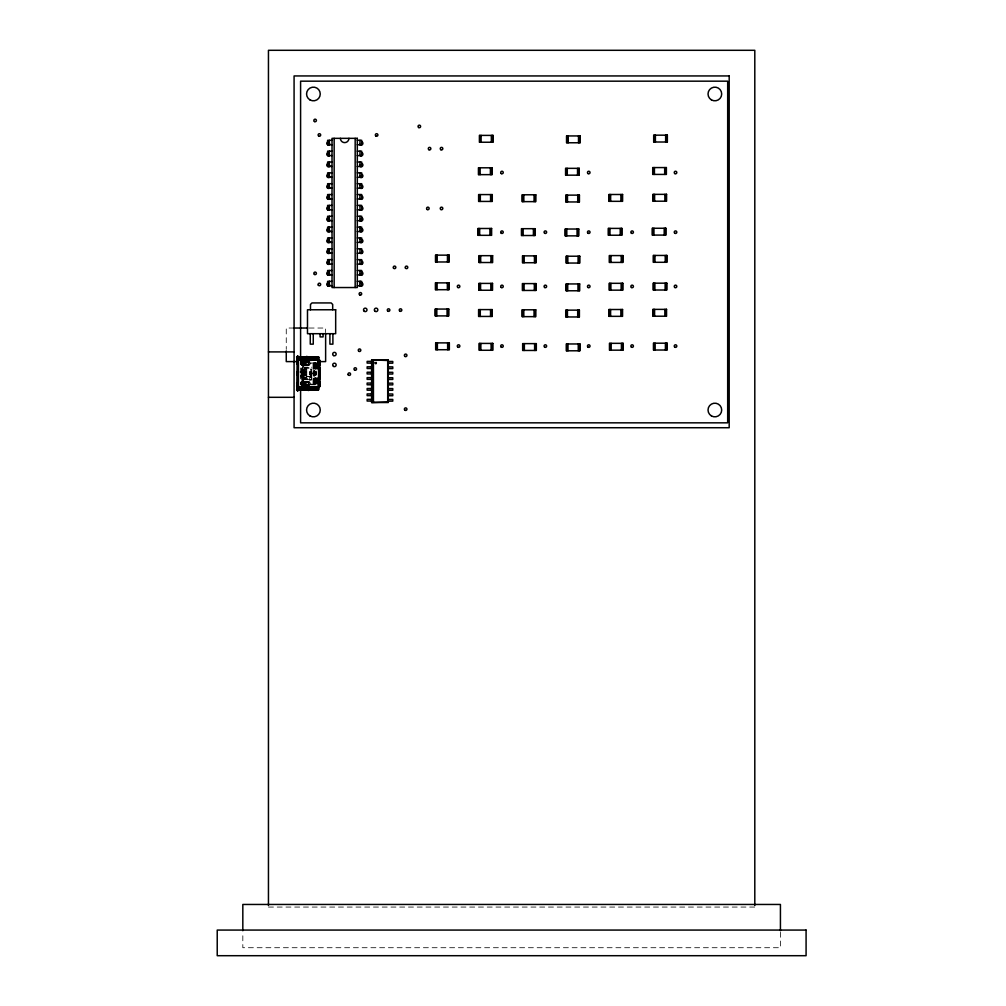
<?xml version="1.0" encoding="UTF-8"?>
<svg xmlns="http://www.w3.org/2000/svg" width="1006" height="1006" viewBox="0 0 1006 1006"><rect width="100%" height="100%" fill="white"/><g stroke="black" fill="none" stroke-linecap="round" stroke-linejoin="round"><path stroke-width="0.75" stroke-dasharray="5 3.75" d="M310.829 375.804L310.225 376.521L300.543 375.955M300.53 375.804L301.725 373.742L301.046 373.012M300.53 376.571L301.725 374.509L301.046 373.779M300.543 376.734C308.075 379.01 312.602 378.583 310.313 373.1M301.611 374.66L300.693 376.244M300.568 375.452L301.536 374.031M310.313 373.779L309.634 374.509L310.791 376.407M309.999 373.955L310.791 376.219M310.565 363.367L315.029 362.512M310.565 364.134L310.892 361.971M294.079 328.031L286.257 328.031L286.257 349.396M309.106 328.031L325.63 328.031L325.63 332.609M302.731 367.203L311.885 367.203M304.013 367.479L311.885 367.479M304.013 368.297L311.885 368.297M301.875 369.064L311.885 369.064M301.875 369.491L311.885 369.491M301.875 370.258L311.885 370.258M301.875 371.076L311.885 371.076M299.951 371.566L301.875 371.566M301.875 371.843L311.885 371.843M301.875 372.27L311.885 372.27M299.951 372.333L301.875 372.333M309.358 372.333L311.269 372.333M301.875 373.037L313.319 373.012M301.875 373.842L313.319 373.779M301.875 374.622L311.885 374.622M301.875 375.049L311.885 375.049M301.875 375.816L311.885 375.816M311.885 376.621L300.945 376.495M301.875 377.388L311.885 377.388M301.875 377.816L311.885 377.816M302.731 378.583L311.885 378.583M304.013 379.4L311.885 379.4M309.358 379.463L311.269 379.463M302.731 379.677L311.885 379.677M268.451 907.06L754.802 907.06M310.892 384.682L315.029 384.782M310.892 384.418L315.029 384.594M310.892 384.141L315.029 384.367M310.565 382.758L310.892 384.921M780.43 932.26L780.43 947.715L242.823 947.715L242.823 932.26M304.013 369.491L304.013 371.843M304.013 372.27L304.013 374.622M303.9 375.049L303.9 377.388L303.711 375.049M304.013 377.816L303.9 379.4L303.711 377.816M303.711 369.491L303.711 371.843M303.711 372.27L303.711 374.622M303.586 369.491L303.586 371.843M303.586 372.27L303.586 374.622M303.598 375.049L303.598 377.388M303.586 377.816L303.598 379.4M302.731 367.907L302.731 378.973M302.517 367.907L302.517 378.973M302.303 367.907L302.303 378.973M302.127 367.907L302.127 380.444M301.875 367.907L301.913 380.444M300.593 367.982L300.593 378.948M311.269 371.566L309.358 371.566L309.358 380.23L311.269 380.23L311.269 371.566"/><path stroke-width="1.5" d="M297.16 360.161L296.619 361.016L298.166 360.161L319.82 360.249L319.82 386.644L298.166 386.719L296.619 385.864L297.16 386.719M298.468 387.901L318.537 387.901L296.783 387.247L297.16 359.394M297.16 363.153L296.619 364.009L297.625 364.009M297.16 362.386L296.619 363.229L297.625 363.229M297.16 373.1L296.619 373.955L297.625 373.955M298.166 359.394L298.166 387.499M297.625 372.924C296.468 372.333 296.443 375.313 297.625 374.722M301.586 363.04L302.316 362.185L301.347 362.399L301.008 363.04L302.731 362.185M301.586 383.324L302.316 382.469L301.347 382.682L301.008 383.324L302.731 382.469M309.005 364.411L303.799 364.411C303.234 367.706 298.342 362.437 302.001 361.418M309.005 384.694L303.799 384.694C300.756 389.133 300.543 378.08 303.799 382.469L309.005 382.469M302.731 361.657L309.005 362.185M305.723 357.256L306.579 356.401L309.571 357.256M302.517 381.274L303.271 380.633L303.799 381.702L309.005 381.702L309.005 385.461L303.799 385.461L302.894 386.379L302.731 381.274M305.723 363.581L304.478 363.895L304.403 361.355M305.723 362.801L305.082 363.443L304.403 362.801M304.403 384.078L305.044 383.437L305.723 384.078M315.972 372.371L313.621 371.302L313.621 375.578L315.972 374.509M315.972 373.742L313.621 374.81M315.544 380.092L317.582 379.778L318.537 380.796M315.544 380.859L317.896 380.658M318.537 366.096L317.582 367.102L315.544 366.788M318.537 365.316L318.361 366.612M318.487 361.053L318.537 358.224L298.468 358.123M309.534 389.85L308.716 390.479L305.749 389.85M318.399 358.614L298.468 358.501M305.837 357.595L306.579 357.168M296.619 389.284L298.442 387.788M297.625 390.077L298.468 389.07L318.537 388.995L298.468 389.159M297.625 390.844L298.468 389.838L298.468 357.042L297.625 356.036L296.695 356.929L297.776 356.212M318.361 365.844L315.544 366.021M387.675 360.513L388.278 359.909L371.629 359.909L371.629 402.526L388.278 402.526L388.278 359.909M371.629 402.526L387.7 401.947L387.7 360.488L371.629 359.909M297.889 356.35L296.619 357.608L298.442 359.092L318.525 359.129L296.896 359.507M298.015 356.501L296.695 357.696L298.153 356.677M296.896 357.935L297.889 357.117M297.034 358.086L298.015 357.268M297.172 358.262L298.153 357.444M302.731 365.618L303.271 366.247L303.799 365.178L309.005 365.178L309.005 361.418L301.599 361.607M301.951 364.298L301.033 363.719L302.731 364.411M301.951 384.581L301.033 384.003L302.731 384.694M304.428 357.055L298.468 357.042L304.403 357.067L304.403 357.734M298.442 388.555L296.619 390.051L297.613 390.869M310.816 389.838L318.537 389.838L318.537 357.042L298.468 357.042M301.335 364.185L301.586 363.556M301.335 384.468L301.586 383.839M299.951 357.658L304.403 357.432L298.468 357.356L304.403 357.218L298.468 357.117L304.403 357.067L298.468 357.117M310.816 357.042L318.537 357.117L310.892 357.218L318.537 357.356L310.892 357.432L315.482 357.608M310.892 357.734L310.892 357.08L318.537 357.042L310.854 357.042M304.441 389.838L298.468 389.838L318.537 389.838L312.413 389.825M332.018 140.299L327.629 140.299L327.629 144.738L332.018 144.738M357.306 140.299L361.695 140.299L361.695 144.738L357.306 144.738M327.629 141.758L329.151 141.758M327.629 143.28L329.151 143.28M332.018 151.151L327.629 151.151L327.629 155.59L332.018 155.59M357.306 151.164L361.695 151.164L361.695 155.603L357.306 155.603M327.629 152.61L329.151 152.61M327.629 154.132L329.151 154.132M332.018 161.991L327.629 161.991L327.629 166.443L332.018 166.443M357.306 162.016L361.695 162.016L361.695 166.455L357.306 166.455M327.629 163.462L329.151 163.462M327.629 164.971L329.151 164.971L329.151 166.443M332.018 172.856L327.629 172.856L327.629 177.295L332.018 177.295M357.306 172.856L361.695 172.856L361.695 177.295L357.306 177.295M327.629 174.315L329.151 174.315M327.629 175.836L329.151 175.836L329.151 177.295M332.018 183.708L327.629 183.708L327.629 188.147L332.018 188.147M357.306 183.708L361.695 183.708L361.695 188.147L357.306 188.147M327.629 185.167L329.151 185.167L329.151 183.708M327.629 186.688L329.151 186.688M332.018 194.548L327.629 194.548L327.629 198.999L332.018 198.999M357.306 194.548L361.695 194.548L361.695 198.999L357.306 198.999M327.629 196.019L329.151 196.019M327.629 197.541L329.151 197.541M332.018 205.4L327.629 205.4L327.629 209.839L332.018 209.839M357.306 205.4L361.695 205.4L361.695 209.839L357.306 209.839M327.629 206.859L329.151 206.859M327.629 208.38L329.151 208.38M332.018 216.252L327.629 216.252L327.629 220.691L332.018 220.691M357.306 216.252L361.695 216.252L361.695 220.691L357.306 220.691M327.629 217.711L329.151 217.711M327.629 219.233L329.151 219.233L329.151 220.691M332.018 227.092L327.629 227.092L327.629 231.543L332.018 231.543M357.306 227.092L361.695 227.092L361.695 231.543L357.306 231.543M327.629 228.563L329.151 228.563L329.151 227.092M327.629 230.072L329.151 230.072M332.018 237.944L327.629 237.944L327.629 242.383L332.018 242.383M357.306 237.944L361.695 237.944L361.695 242.383L357.306 242.383M327.629 239.403L329.151 239.403L329.151 237.944M327.629 240.924L329.151 240.924M332.018 248.796L327.629 248.796L327.629 253.235L332.018 253.235M357.306 248.796L361.695 248.796L361.695 253.235L357.306 253.235M327.629 250.255L329.151 250.255M327.629 251.777L329.151 251.777M332.018 259.636L327.629 259.636L327.629 264.088L332.018 264.088M357.306 259.661L361.695 259.661L361.695 264.1L357.306 264.1M327.629 261.107L329.151 261.107M327.629 262.616L329.151 262.616M332.018 270.488L327.629 270.488L327.629 274.927L332.018 274.927M357.306 270.501L361.695 270.501L361.695 274.94L357.306 274.94M327.629 271.947L329.151 271.947M327.629 273.469L329.151 273.469L329.151 274.927M332.018 281.353L327.629 281.353L327.629 285.792L332.018 285.792M357.306 281.353L361.695 281.353L361.695 285.792L357.306 285.792M327.629 282.812L329.151 282.812L329.151 281.353M327.629 284.333L329.151 284.333M294.079 328.031L307.61 328.031M268.451 351.911L294.079 351.911M298.468 357.356L318.537 357.356M318.537 357.734L298.468 357.734L297.613 356.79M298.468 358.777L318.537 358.777M296.783 359.645L297.789 359.645M298.468 359.557L318.537 359.557M296.695 359.821L297.701 359.821M296.644 360.022L297.65 360.022M296.619 360.249L297.889 360.274M296.783 360.412L297.789 360.412M296.695 360.588L297.701 360.588M318.537 360.563L319.82 360.563M296.644 360.789L297.65 360.789M318.537 360.928L319.82 360.928M318.537 361.33L319.82 361.33M371.629 361.38L367.14 361.38L367.14 363.091L371.629 363.091M297.084 361.607L286.257 361.607L286.257 350.931M318.122 361.607L325.63 361.607L325.63 334.143M388.278 361.468L392.768 361.468L392.768 363.179L388.278 363.179M318.537 361.707L319.82 361.707M318.537 361.984L319.82 361.984M318.537 362.185L319.82 362.185M301.008 362.273L302.316 361.418L301.033 362.097L302.316 365.178L301.008 364.323M318.537 362.588L319.82 362.588M296.695 362.801L297.701 362.801M318.537 362.751L319.82 362.751M296.644 363.015L297.65 363.015M315.544 363.418L319.82 363.367M296.695 363.581L297.701 363.581M315.544 363.594L318.537 363.594M296.644 363.782L297.65 363.782M314.262 363.707L318.537 363.757M315.544 364.185L318.537 364.185M315.544 364.524L318.537 364.361M315.544 364.675L318.537 364.675M318.537 364.926L319.82 364.838M318.537 365.694L319.82 365.606M371.629 366.8L367.14 366.8L367.14 368.51L371.629 368.51M388.278 366.888L392.768 366.888L392.768 368.598L388.278 368.598M314.262 367.894L319.82 367.894M319.82 368.661L314.262 368.661L314.262 362.94L315.544 362.94L315.456 368.661M313.621 372.069L315.972 373.138M297.625 372.157L296.619 372.157L297.16 373.012M371.629 372.233L367.14 372.233L367.14 373.943L371.629 373.943M296.644 372.383L297.65 372.383M388.278 372.308L392.768 372.308L392.768 374.018L388.278 374.018M296.695 372.585L297.701 372.585M296.644 373.151L297.65 373.151M296.695 373.528L297.701 373.352M296.644 373.729L297.65 373.729M296.695 374.295L297.701 374.295M296.644 374.496L297.65 374.496M371.629 377.652L367.14 377.652L367.14 379.363L371.629 379.363M388.278 377.74L392.768 377.74L392.768 379.451L388.278 379.451M319.82 378.231L314.262 378.231L314.262 383.952L315.544 383.952L315.456 378.231M314.262 378.998L319.82 378.998M319.82 381.274L318.537 381.563M318.361 381.777L319.82 382.041M315.544 382.205L318.487 382.029M301.008 382.557L302.316 381.702L301.033 382.381L302.316 385.461L301.008 384.606M315.544 382.519L318.537 382.355M315.544 382.695L318.537 382.695M297.625 382.884L296.619 382.884L297.16 383.739M315.544 382.972L318.537 382.972M296.644 383.097L297.65 383.097M314.262 383.173L318.537 383.123M371.629 383.072L367.14 383.072L367.14 384.782L371.629 384.782M388.278 383.16L392.768 383.16L392.768 384.87L388.278 384.87M296.695 383.311L297.701 383.311M315.544 383.286L318.537 383.286M315.544 383.462L319.82 383.525M297.625 383.651L296.619 383.651L297.16 384.506M296.644 383.864L297.65 383.864M296.695 384.078L297.701 384.078M318.537 384.129L319.82 384.129M318.537 384.292L319.82 384.292M318.537 384.694L319.82 384.694M318.537 384.896L319.82 384.896M318.537 385.185L319.82 385.185M318.537 385.461L319.82 385.461M296.644 386.09L297.65 386.09M296.695 386.291L297.701 386.291M318.537 386.329L319.82 386.329M296.783 386.467L297.789 386.467M296.619 386.644L297.889 386.606M296.644 386.857L297.65 386.857M296.695 387.071L297.701 387.071M296.783 387.247L297.889 387.373M298.468 387.335L318.537 387.335M298.468 388.102L318.537 388.102M298.468 388.379L318.537 388.379L318.487 385.826L319.82 385.864L318.537 386.078M371.629 388.505L367.14 388.505L367.14 390.202L371.629 390.202M388.278 388.58L392.768 388.58L392.768 390.29L388.278 390.29M298.468 388.668L318.399 388.266M298.468 389.523L318.537 389.523M371.629 393.924L367.14 393.924L367.14 395.635L371.629 395.635M388.278 394.012L392.768 394.012L392.768 395.723L388.278 395.723M268.451 397.307L294.079 397.307M371.629 399.344L367.14 399.344L367.14 401.054L371.629 401.054M388.278 399.432L392.768 399.432L392.768 401.143L388.278 401.143M310.892 357.08L318.537 357.117M308.716 357.168L309.446 357.595M298.442 358.325L296.619 356.841M297.172 388.618L298.153 389.435M297.034 388.794L298.015 389.611M296.896 388.945L297.889 389.775M296.783 389.083L298.153 390.215M296.644 389.259L298.015 390.378M296.896 389.724L297.889 390.542M296.783 389.85L297.776 390.68M318.487 381.287L317.896 379.878M305.723 383.311L304.592 382.858L304.403 384.921M302.731 365.706L302.894 360.513L303.799 361.418M780.43 930.713L780.43 904.457L242.823 904.457L242.823 930.713M754.802 905.488L754.802 50.3L268.451 50.3L268.451 905.488M666.928 135.169L666.928 142.009M666.689 343.197L666.689 350.025M666.513 255.449L666.513 262.289M666.412 283.176L666.412 290.017M666.148 194.359L666.148 201.2M666.123 309.37L666.123 316.211M665.959 167.574L665.959 174.415M665.645 135.169L665.645 142.009M665.482 228.261L665.482 235.09M665.406 343.197L665.406 350.025M665.23 255.449L665.23 262.289M665.129 283.176L665.129 290.017M664.865 194.359L664.865 201.2M664.84 309.37L664.84 316.211M664.677 167.574L664.677 174.415M664.199 228.261L664.199 235.09M655.396 135.169L655.396 142.009M655.158 343.197L655.158 350.025M654.981 255.449L654.981 262.289M654.881 283.176L654.881 290.017M654.617 194.359L654.617 201.2M654.592 309.37L654.592 316.211M654.428 167.574L654.428 174.415M654.114 135.169L654.114 142.009M653.95 228.261L653.95 235.09M653.875 343.197L653.875 350.025M653.699 255.449L653.699 262.289M653.598 283.176L653.598 290.017M653.334 194.359L653.334 201.2M653.309 309.37L653.309 316.211M653.145 167.574L653.145 174.415M652.668 228.261L652.668 235.09M622.701 343.335L622.701 350.163M622.525 255.587L622.525 262.415M622.425 283.315L622.425 290.156M622.173 194.498L622.173 201.326M622.136 309.508L622.136 316.337M621.507 228.4L621.507 235.228M621.419 343.335L621.419 350.163M621.243 255.587L621.243 262.415M621.142 283.315L621.142 290.156M620.891 194.498L620.891 201.326M620.865 309.508L620.865 316.337M620.224 228.4L620.224 235.228M611.17 343.335L611.17 350.163M610.994 255.587L610.994 262.415M610.894 283.315L610.894 290.156M610.642 194.498L610.642 201.326M610.604 309.508L610.604 316.337M609.976 228.4L609.976 235.228M609.888 343.335L609.888 350.163M609.711 255.587L609.711 262.415M609.611 283.315L609.611 290.156M609.359 194.498L609.359 201.326M609.334 309.508L609.334 316.337M608.693 228.4L608.693 235.228M579.783 135.936L579.783 142.764M579.531 343.964L579.531 350.792M579.355 256.216L579.355 263.044M579.255 283.944L579.255 290.772M578.815 168.342L578.815 175.17M579.003 195.126L579.003 201.954M578.966 310.137L578.966 316.965M578.5 135.936L578.5 142.764M578.337 229.028L578.337 235.857M578.249 343.964L578.249 350.792M578.073 256.216L578.073 263.044M577.972 283.944L577.972 290.772M577.721 195.126L577.721 201.954M577.696 310.137L577.696 316.965M577.532 168.342L577.532 175.17M577.054 229.028L577.054 235.857M568.252 135.936L568.252 142.764M568 343.964L568 350.792M567.824 256.216L567.824 263.044M567.724 283.944L567.724 290.772M567.283 168.342L567.283 175.17M567.472 195.126L567.472 201.954M567.434 310.137L567.434 316.965M566.969 135.936L566.969 142.764M566.806 229.028L566.806 235.857M566.718 343.964L566.718 350.792M566.541 256.216L566.541 263.044M566.441 283.944L566.441 290.772M566.189 195.126L566.189 201.954M566.164 310.137L566.164 316.965M566.001 168.342L566.001 175.17M565.523 229.028L565.523 235.857M535.896 343.624L535.896 350.453M535.72 255.876L535.72 262.717M535.62 283.604L535.62 290.445M535.355 194.787L535.355 201.628M535.33 309.798L535.33 316.639M534.689 228.689L534.689 235.517M534.614 343.624L534.614 350.453M534.438 255.876L534.438 262.717M534.337 283.604L534.337 290.445M534.073 194.787L534.073 201.628M534.048 309.798L534.048 316.639M533.406 228.689L533.406 235.517M524.365 343.624L524.365 350.453M524.189 255.876L524.189 262.717M524.088 283.604L524.088 290.445M523.824 194.787L523.824 201.628M523.799 309.798L523.799 316.639M523.158 228.689L523.158 235.517M523.082 343.624L523.082 350.453M522.906 255.876L522.906 262.717M522.806 283.604L522.806 290.445M522.542 194.787L522.542 201.628M522.516 309.798L522.516 316.639M521.875 228.689L521.875 235.517M492.638 135.395L492.638 142.236M492.387 343.423L492.387 350.264M492.211 255.675L492.211 262.516M492.11 283.415L492.11 290.244M491.859 194.586L491.859 201.426M491.821 309.596L491.821 316.437M491.67 167.801L491.67 174.642M491.356 135.395L491.356 142.236M491.192 228.488L491.192 235.329M491.104 343.423L491.104 350.264M490.928 255.675L490.928 262.516M490.827 283.415L490.827 290.244M490.576 194.586L490.576 201.426M490.387 167.801L490.387 174.642M490.538 309.596L490.538 316.437M489.909 228.488L489.909 235.329M481.107 135.395L481.107 142.236M480.855 343.423L480.855 350.264M480.679 255.675L480.679 262.516M480.579 283.415L480.579 290.244M480.327 194.586L480.327 201.426M480.29 309.596L480.29 316.437M480.139 167.801L480.139 174.642M479.824 135.395L479.824 142.236M479.661 228.488L479.661 235.329M479.573 343.423L479.573 350.264M479.397 255.675L479.397 262.516M479.296 283.415L479.296 290.244M479.045 194.586L479.045 201.426M478.856 167.801L478.856 174.642M479.007 309.596L479.007 316.437M478.378 228.488L478.378 235.329M448.915 342.883L448.915 349.723M448.739 255.147L448.739 261.975M448.638 282.875L448.638 289.703M448.349 309.068L448.349 315.897M447.632 342.883L447.632 349.723M447.456 255.147L447.456 261.975M447.356 282.875L447.356 289.703M447.066 309.068L447.066 315.897M437.384 342.883L437.384 349.723M437.208 255.147L437.208 261.975M437.107 282.875L437.107 289.703M436.818 309.068L436.818 315.897M436.101 342.883L436.101 349.723M435.925 255.147L435.925 261.975M435.824 282.875L435.824 289.703M435.535 309.068L435.535 315.897M360.173 164.997L360.173 166.455M360.173 175.836L360.173 177.295M360.173 183.708L360.173 185.167M360.173 219.233L360.173 220.691M360.173 227.092L360.173 228.563M360.173 237.944L360.173 239.403M360.173 273.481L360.173 274.94M360.173 281.353L360.173 282.812M359.985 140.299L359.985 144.738M359.985 151.164L359.985 155.603M359.985 162.016L359.985 166.455M359.985 172.856L359.985 177.295M359.985 183.708L359.985 188.147M359.985 194.548L359.985 198.999M359.985 205.4L359.985 209.839M359.985 216.252L359.985 220.691M359.985 227.092L359.985 231.543M359.985 237.944L359.985 242.383M359.985 248.796L359.985 253.235M359.985 259.661L359.985 264.1M359.985 270.501L359.985 274.94M359.985 281.353L359.985 285.792M355.168 138.338L355.168 287.54M334.155 138.338L334.155 287.54M332.898 333.69L332.898 344.153L329.905 344.153L329.905 333.69M332.684 309.773L332.684 304.453L331.163 302.932L311.998 302.932L310.477 304.453L310.477 309.773M329.339 140.299L329.339 144.738M329.339 151.151L329.339 155.59M329.339 161.991L329.339 166.443M329.339 172.856L329.339 177.295M329.339 183.708L329.339 188.147M329.339 194.548L329.339 198.999M329.339 205.4L329.339 209.839M329.339 216.252L329.339 220.691M329.339 227.092L329.339 231.543M329.339 237.944L329.339 242.383M329.339 248.796L329.339 253.235M329.339 259.636L329.339 264.088M329.339 270.488L329.339 274.927M329.339 281.353L329.339 285.792M323.077 333.69L323.077 336.909L320.084 336.909L320.084 333.69M319.644 360.249L319.644 365.606M319.644 367.894L319.644 378.998M319.644 381.274L319.644 386.644M319.443 360.249L319.443 365.606M319.443 367.894L319.443 378.998M319.443 381.274L319.443 386.644M319.179 367.894L319.179 378.998M318.864 367.894L318.864 378.998M318.361 380.268L318.361 380.997M318.16 365.329L318.16 366.838M318.16 380.054L318.16 380.784M317.896 365.492L317.896 367.001M317.582 365.606L317.582 367.102M317.582 379.778L317.582 380.52M317.255 366.41L317.255 367.14M315.972 367.14L315.859 366.398L315.758 367.089M315.972 371.302L315.972 374.81M314.476 371.302L314.476 375.578M314.224 371.302L314.224 375.578M314.048 371.302L314.048 375.578M313.847 371.302L313.847 375.578M313.256 333.69L313.256 344.153L310.263 344.153L310.263 333.69M313.407 363.367L313.407 368.888M313.407 378.759L313.407 384.279M300.593 357.004L300.593 81.172L727.678 81.172L727.678 422.834L300.593 422.834L300.593 389.913M348.931 138.338A4.276 4.276 0 0 1 344.656 142.613A4.276 4.276 0 0 1 340.393 138.338M330.119 144.223A1.735 1.735 0 0 1 327.113 144.223A1.735 1.735 0 0 1 328.61 141.62M329.478 155.704A1.735 1.735 0 0 1 326.937 154.647A1.735 1.735 0 0 1 328.61 152.459M330.119 165.915A1.735 1.735 0 0 1 327.113 165.915A1.735 1.735 0 0 1 328.61 163.312M330.119 176.754A1.735 1.735 0 0 1 327.113 176.754A1.735 1.735 0 0 1 328.61 174.164M330.119 187.606A1.735 1.735 0 0 1 327.113 187.606A1.735 1.735 0 0 1 328.61 185.003M330.119 198.459A1.735 1.735 0 0 1 327.113 198.459A1.735 1.735 0 0 1 328.61 195.856M329.478 209.94A1.735 1.735 0 0 1 326.937 208.883A1.735 1.735 0 0 1 328.61 206.708M330.119 220.151A1.735 1.735 0 0 1 327.113 220.151A1.735 1.735 0 0 1 328.61 217.548M330.119 231.003A1.735 1.735 0 0 1 327.113 231.003A1.735 1.735 0 0 1 328.61 228.4M330.119 241.842A1.735 1.735 0 0 1 327.113 241.842A1.735 1.735 0 0 1 328.61 239.252M330.119 252.695A1.735 1.735 0 0 1 327.113 252.695A1.735 1.735 0 0 1 328.61 250.092M329.478 264.176A1.735 1.735 0 0 1 326.937 263.119A1.735 1.735 0 0 1 328.61 260.944M330.119 274.387A1.735 1.735 0 0 1 327.113 274.387A1.735 1.735 0 0 1 328.61 271.783M330.119 285.239A1.735 1.735 0 0 1 327.113 285.239A1.735 1.735 0 0 1 328.61 282.636M362.022 282.875A1.735 1.735 0 0 1 362.386 285.603A1.735 1.735 0 0 1 359.658 285.239M362.022 272.022A1.735 1.735 0 0 1 362.386 274.751A1.735 1.735 0 0 1 359.658 274.387M362.022 261.17A1.735 1.735 0 0 1 362.663 263.547A1.735 1.735 0 0 1 360.286 264.176M362.022 250.331A1.735 1.735 0 0 1 362.386 253.059A1.735 1.735 0 0 1 359.658 252.695M362.022 239.478A1.735 1.735 0 0 1 362.386 242.207A1.735 1.735 0 0 1 359.658 241.842M362.022 228.626A1.735 1.735 0 0 1 362.386 231.355A1.735 1.735 0 0 1 359.658 231.003M362.022 217.786A1.735 1.735 0 0 1 362.386 220.515A1.735 1.735 0 0 1 359.658 220.151M362.022 206.934A1.735 1.735 0 0 1 362.663 209.298A1.735 1.735 0 0 1 360.286 209.94M362.022 196.082A1.735 1.735 0 0 1 362.386 198.811A1.735 1.735 0 0 1 359.658 198.459M362.022 185.242A1.735 1.735 0 0 1 362.386 187.971A1.735 1.735 0 0 1 359.658 187.606M362.022 174.39A1.735 1.735 0 0 1 362.386 177.119A1.735 1.735 0 0 1 359.658 176.754M362.022 163.538A1.735 1.735 0 0 1 362.386 166.267A1.735 1.735 0 0 1 359.658 165.915M362.022 152.698A1.735 1.735 0 0 1 362.663 155.062A1.735 1.735 0 0 1 360.286 155.704M362.022 141.846A1.735 1.735 0 0 1 362.386 144.575A1.735 1.735 0 0 1 359.658 144.223M375.15 362.877C376.081 365.769 377.401 360.84 375.15 362.877M373.44 401.947L371.918 402.237L371.918 360.198L373.44 360.488L373.44 401.947M729.187 75.94L294.079 75.94L294.079 427.726L729.187 427.726L729.187 75.94M667.355 135.169L653.686 135.169L653.686 142.009L667.355 142.009L667.355 135.169M493.053 135.395L479.397 135.395L479.397 142.236L493.053 142.236L493.053 135.395M580.211 135.936L566.541 135.936L566.541 142.764L580.211 142.764L580.211 135.936M357.306 138.338L332.018 138.338L332.018 287.54L357.306 287.54L357.306 138.338M666.387 167.574L652.718 167.574L652.718 174.415L666.387 174.415L666.387 167.574M492.097 167.801L478.428 167.801L478.428 174.642L492.097 174.642L492.097 167.801M579.242 168.342L565.573 168.342L565.573 175.17L579.242 175.17L579.242 168.342M622.601 194.498L608.932 194.498L608.932 201.326L622.601 201.326L622.601 194.498M666.576 194.359L652.907 194.359L652.907 201.2L666.576 201.2L666.576 194.359M492.274 194.586L478.617 194.586L478.617 201.426L492.274 201.426L492.274 194.586M535.783 194.787L522.114 194.787L522.114 201.628L535.783 201.628L535.783 194.787M579.431 195.126L565.762 195.126L565.762 201.954L579.431 201.954L579.431 195.126M665.909 228.261L652.24 228.261L652.24 235.09L665.909 235.09L665.909 228.261M491.62 228.488L477.951 228.488L477.951 235.329L491.62 235.329L491.62 228.488M621.934 228.4L608.265 228.4L608.265 235.228L621.934 235.228L621.934 228.4M535.117 228.689L521.448 228.689L521.448 235.517L535.117 235.517L535.117 228.689M578.764 229.028L565.095 229.028L565.095 235.857L578.764 235.857L578.764 229.028M449.166 255.147L435.497 255.147L435.497 261.975L449.166 261.975L449.166 255.147M666.94 255.449L653.271 255.449L653.271 262.289L666.94 262.289L666.94 255.449M492.638 255.675L478.969 255.675L478.969 262.516L492.638 262.516L492.638 255.675M622.953 255.587L609.296 255.587L609.296 262.415L622.953 262.415L622.953 255.587M536.148 255.876L522.479 255.876L522.479 262.717L536.148 262.717L536.148 255.876M579.783 256.216L566.126 256.216L566.126 263.044L579.783 263.044L579.783 256.216M449.066 282.875L435.397 282.875L435.397 289.703L449.066 289.703L449.066 282.875M666.84 283.176L653.171 283.176L653.171 290.017L666.84 290.017L666.84 283.176M492.538 283.415L478.869 283.415L478.869 290.244L492.538 290.244L492.538 283.415M622.852 283.315L609.196 283.315L609.196 290.156L622.852 290.156L622.852 283.315M536.047 283.604L522.378 283.604L522.378 290.445L536.047 290.445L536.047 283.604M579.682 283.944L566.026 283.944L566.026 290.772L579.682 290.772L579.682 283.944M448.777 309.068L435.108 309.068L435.108 315.897L448.777 315.897L448.777 309.068M666.55 309.37L652.881 309.37L652.881 316.211L666.55 316.211L666.55 309.37M492.248 309.596L478.592 309.596L478.592 316.437L492.248 316.437L492.248 309.596M622.563 309.508L608.907 309.508L608.907 316.337L622.563 316.337L622.563 309.508M335.677 309.773L307.484 309.773L307.484 333.69L335.677 333.69L335.677 309.773M535.758 309.798L522.089 309.798L522.089 316.639L535.758 316.639L535.758 309.798M579.393 310.137L565.737 310.137L565.737 316.965L579.393 316.965L579.393 310.137M449.342 342.883L435.673 342.883L435.673 349.723L449.342 349.723L449.342 342.883M623.129 343.335L609.46 343.335L609.46 350.163L623.129 350.163L623.129 343.335M667.116 343.197L653.447 343.197L653.447 350.025L667.116 350.025L667.116 343.197M492.814 343.423L479.145 343.423L479.145 350.264L492.814 350.264L492.814 343.423M536.324 343.624L522.655 343.624L522.655 350.453L536.324 350.453L536.324 343.624M579.959 343.964L566.29 343.964L566.29 350.792L579.959 350.792L579.959 343.964M806.083 930.072L217.221 930.072L217.221 955.7L806.083 955.7L806.083 930.072M544.711 287.527A1.283 1.283 0 0 0 546.635 286.421A1.283 1.283 0 0 0 544.711 285.314A1.283 1.283 0 0 0 544.711 287.527M457.931 347.196A1.283 1.283 0 0 0 459.855 346.089A1.283 1.283 0 0 0 457.931 344.97A1.283 1.283 0 0 0 457.931 347.196M711.443 99.896A6.828 6.828 0 0 0 721.692 93.986A6.828 6.828 0 0 0 711.443 88.063A6.828 6.828 0 0 0 711.443 99.896M711.443 415.931A6.828 6.828 0 0 0 721.692 410.02A6.828 6.828 0 0 0 711.443 404.098A6.828 6.828 0 0 0 711.443 415.931M309.986 99.896A6.828 6.828 0 0 0 320.248 93.986A6.828 6.828 0 0 0 309.986 88.063A6.828 6.828 0 0 0 309.986 99.896M309.986 415.931A6.828 6.828 0 0 0 320.248 410.02A6.828 6.828 0 0 0 309.986 404.098A6.828 6.828 0 0 0 309.986 415.931M399.898 311.194A1.283 1.283 0 0 0 401.809 310.087A1.283 1.283 0 0 0 399.898 308.968A1.283 1.283 0 0 0 399.898 311.194M387.939 311.194A1.283 1.283 0 0 0 389.85 310.087A1.283 1.283 0 0 0 387.939 308.968A1.283 1.283 0 0 0 387.939 311.194M405.016 410.272A1.283 1.283 0 0 0 406.94 409.165A1.283 1.283 0 0 0 405.016 408.059A1.283 1.283 0 0 0 405.016 410.272M405.016 356.464A1.283 1.283 0 0 0 406.94 355.357A1.283 1.283 0 0 0 405.016 354.238A1.283 1.283 0 0 0 405.016 356.464M405.405 268.011A1.283 1.283 0 0 0 407.619 268.011A1.283 1.283 0 0 0 406.512 266.087A1.283 1.283 0 0 0 405.405 268.011M393.447 268.011A1.283 1.283 0 0 0 395.66 268.011A1.283 1.283 0 0 0 394.553 266.087A1.283 1.283 0 0 0 393.447 268.011M440.892 209.55A1.283 1.283 0 0 0 442.816 208.431A1.283 1.283 0 0 0 440.892 207.324A1.283 1.283 0 0 0 440.892 209.55M427.223 209.55A1.283 1.283 0 0 0 429.147 208.431A1.283 1.283 0 0 0 427.223 207.324A1.283 1.283 0 0 0 427.223 209.55M440.892 149.756A1.283 1.283 0 0 0 442.816 148.649A1.283 1.283 0 0 0 440.892 147.53A1.283 1.283 0 0 0 440.892 149.756M428.933 149.756A1.283 1.283 0 0 0 430.857 148.649A1.283 1.283 0 0 0 428.933 147.53A1.283 1.283 0 0 0 428.933 149.756M318.751 136.087A1.283 1.283 0 0 0 320.675 134.98A1.283 1.283 0 0 0 318.751 133.873A1.283 1.283 0 0 0 318.751 136.087M375.98 136.087A1.283 1.283 0 0 0 377.904 134.98A1.283 1.283 0 0 0 375.98 133.873A1.283 1.283 0 0 0 375.98 136.087M501.328 347.196A1.283 1.283 0 0 0 503.252 346.089A1.283 1.283 0 0 0 501.328 344.97A1.283 1.283 0 0 0 501.328 347.196M501.328 287.527A1.283 1.283 0 0 0 503.252 286.421A1.283 1.283 0 0 0 501.328 285.314A1.283 1.283 0 0 0 501.328 287.527M501.328 173.623A1.283 1.283 0 0 0 503.252 172.516A1.283 1.283 0 0 0 501.328 171.41A1.283 1.283 0 0 0 501.328 173.623M501.328 233.291A1.283 1.283 0 0 0 503.252 232.185A1.283 1.283 0 0 0 501.328 231.078A1.283 1.283 0 0 0 501.328 233.291M457.931 287.527A1.283 1.283 0 0 0 459.855 286.421A1.283 1.283 0 0 0 457.931 285.314A1.283 1.283 0 0 0 457.931 287.527M314.476 121.563A1.283 1.283 0 0 0 316.4 120.456A1.283 1.283 0 0 0 314.476 119.349A1.283 1.283 0 0 0 314.476 121.563M418.685 127.548A1.283 1.283 0 0 0 420.609 126.442A1.283 1.283 0 0 0 418.685 125.322A1.283 1.283 0 0 0 418.685 127.548M588.108 173.623A1.283 1.283 0 0 0 590.032 172.516A1.283 1.283 0 0 0 588.108 171.41A1.283 1.283 0 0 0 588.108 173.623M588.108 347.196A1.283 1.283 0 0 0 590.032 346.089A1.283 1.283 0 0 0 588.108 344.97A1.283 1.283 0 0 0 588.108 347.196M588.108 287.527A1.283 1.283 0 0 0 590.032 286.421A1.283 1.283 0 0 0 588.108 285.314A1.283 1.283 0 0 0 588.108 287.527M588.108 233.291A1.283 1.283 0 0 0 590.032 232.185A1.283 1.283 0 0 0 588.108 231.078A1.283 1.283 0 0 0 588.108 233.291M544.711 347.196A1.283 1.283 0 0 0 546.635 346.089A1.283 1.283 0 0 0 544.711 344.97A1.283 1.283 0 0 0 544.711 347.196M544.711 233.291A1.283 1.283 0 0 0 546.635 232.185A1.283 1.283 0 0 0 544.711 231.078A1.283 1.283 0 0 0 544.711 233.291M358.89 351.333A1.283 1.283 0 0 0 360.814 350.226A1.283 1.283 0 0 0 358.89 349.12A1.283 1.283 0 0 0 358.89 351.333M359.746 294.959A1.283 1.283 0 0 0 361.67 293.853A1.283 1.283 0 0 0 359.746 292.746A1.283 1.283 0 0 0 359.746 294.959M354.628 370.133A1.283 1.283 0 0 0 356.539 369.013A1.283 1.283 0 0 0 354.628 367.907A1.283 1.283 0 0 0 354.628 370.133M318.273 285.1A1.283 1.283 0 0 0 320.499 285.1A1.283 1.283 0 0 0 319.392 283.176A1.283 1.283 0 0 0 318.273 285.1M348.177 374.785A1.283 1.283 0 0 0 350.39 374.785A1.283 1.283 0 0 0 349.283 372.861A1.283 1.283 0 0 0 348.177 374.785M314.476 274.462A1.283 1.283 0 0 0 316.4 273.355A1.283 1.283 0 0 0 314.476 272.249A1.283 1.283 0 0 0 314.476 274.462M674.888 347.196A1.283 1.283 0 0 0 676.812 346.089A1.283 1.283 0 0 0 674.888 344.97A1.283 1.283 0 0 0 674.888 347.196M674.888 173.623A1.283 1.283 0 0 0 676.812 172.516A1.283 1.283 0 0 0 674.888 171.41A1.283 1.283 0 0 0 674.888 173.623M674.888 287.527A1.283 1.283 0 0 0 676.812 286.421A1.283 1.283 0 0 0 674.888 285.314A1.283 1.283 0 0 0 674.888 287.527M674.888 233.291A1.283 1.283 0 0 0 676.812 232.185A1.283 1.283 0 0 0 674.888 231.078A1.283 1.283 0 0 0 674.888 233.291M631.491 347.196A1.283 1.283 0 0 0 633.415 346.089A1.283 1.283 0 0 0 631.491 344.97A1.283 1.283 0 0 0 631.491 347.196M631.491 287.527A1.283 1.283 0 0 0 633.415 286.421A1.283 1.283 0 0 0 631.491 285.314A1.283 1.283 0 0 0 631.491 287.527M631.491 233.291A1.283 1.283 0 0 0 633.415 232.185A1.283 1.283 0 0 0 631.491 231.078A1.283 1.283 0 0 0 631.491 233.291M333.552 366.423A1.735 1.735 0 0 0 336.155 364.914A1.735 1.735 0 0 0 333.552 363.418A1.735 1.735 0 0 0 333.552 366.423M333.552 355.571A1.735 1.735 0 0 0 336.155 354.074A1.735 1.735 0 0 0 333.552 352.565A1.735 1.735 0 0 0 333.552 355.571M363.757 310.741A1.735 1.735 0 0 0 366.762 310.741A1.735 1.735 0 0 0 365.253 308.138A1.735 1.735 0 0 0 363.757 310.741M374.597 310.741A1.735 1.735 0 0 0 377.602 310.741A1.735 1.735 0 0 0 376.106 308.138A1.735 1.735 0 0 0 374.597 310.741"/></g></svg>
